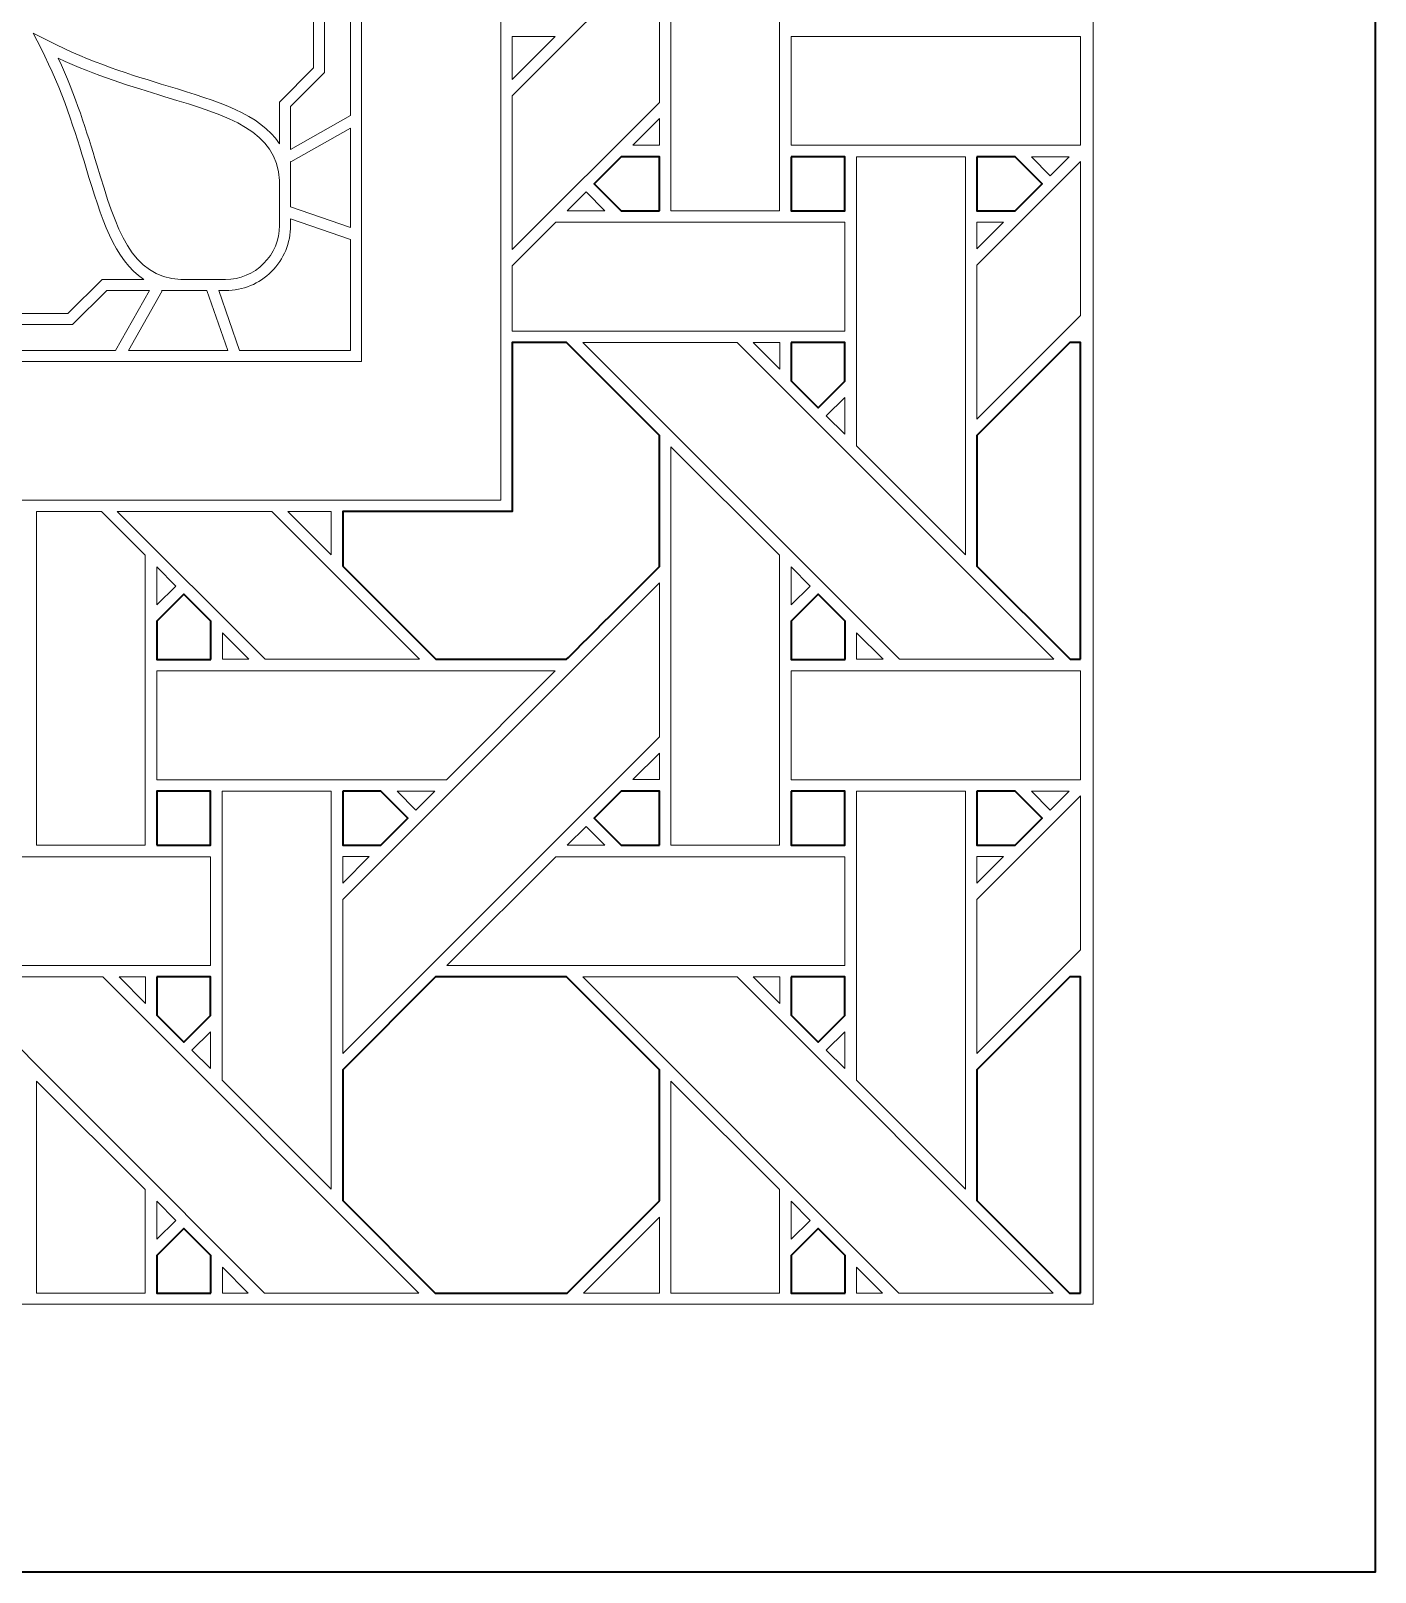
# Model space of a CAD drawing. Header units: inches. Extents: x 5.4 to 19.4, y 5.6 to 22.8.
# Drawn here: x 17.372 to 19.383, y 5.595 to 7.9 of the extents above; entities that cross this region are included whole.
import ezdxf

# ---------------------------------------------------------------- set-up
doc = ezdxf.new("R2010")
doc.units = ezdxf.units.IN
doc.header["$MEASUREMENT"] = 0
doc.layers.add('Design', color=7, linetype='Continuous', lineweight=0)

msp = doc.modelspace()

# ---------------------------------------------------------------- linework, layer by layer
at = {"layer": 'Design', "color": 1, "lineweight": 35, "true_color": 0xff0000}
for points, knots in [([(5.3829, 12.5948), (5.3829, 12.5948), (5.3829, 5.5948), (5.3829, 5.5948), (5.3829, 5.5948), (19.3829, 5.5948), (19.3829, 5.5948), (19.3829, 5.5948), (19.3829, 12.5948), (19.3829, 12.5948), (19.3829, 12.5948), (5.3829, 12.5948), (5.3829, 12.5948)], [0, 0, 0, 0, 1, 1, 1, 2, 2, 2, 3, 3, 3, 4, 4, 4, 4]), ([(18.3121, 7.6307), (18.3121, 7.6307), (18.255, 7.6307), (18.255, 7.6307), (18.255, 7.6307), (18.2146, 7.6711), (18.2146, 7.6711), (18.2146, 7.6711), (18.2551, 7.7115), (18.2551, 7.7115), (18.2551, 7.7115), (18.3121, 7.7115), (18.3121, 7.7115), (18.3121, 7.7115), (18.3121, 7.6307), (18.3121, 7.6307)], [0, 0, 0, 0, 1, 1, 1, 2, 2, 2, 3, 3, 3, 4, 4, 4, 5, 5, 5, 5]), ([(18.5093, 7.7115), (18.5093, 7.7115), (18.5896, 7.7115), (18.5896, 7.7115), (18.5896, 7.7115), (18.5896, 7.6307), (18.5896, 7.6307), (18.5896, 7.6307), (18.5093, 7.6307), (18.5093, 7.6307), (18.5093, 7.6307), (18.5093, 7.7115), (18.5093, 7.7115)], [0, 0, 0, 0, 1, 1, 1, 2, 2, 2, 3, 3, 3, 4, 4, 4, 4]), ([(18.7872, 7.7115), (18.7872, 7.7115), (18.8442, 7.7115), (18.8442, 7.7115), (18.8494, 7.7064), (18.8802, 7.6756), (18.8846, 7.6711), (18.8846, 7.6711), (18.8442, 7.6307), (18.8442, 7.6307), (18.8442, 7.6307), (18.7872, 7.6307), (18.7872, 7.6307), (18.7872, 7.6307), (18.7872, 7.7115), (18.7872, 7.7115)], [0, 0, 0, 0, 1, 1, 1, 2, 2, 2, 3, 3, 3, 4, 4, 4, 5, 5, 5, 5]), ([(17.8384, 7.0992), (17.8384, 7.0992), (17.8384, 7.1811), (17.8384, 7.1811), (17.8384, 7.1811), (18.0919, 7.1811), (18.0919, 7.1811), (18.0919, 7.1811), (18.0919, 7.4336), (18.0919, 7.4336), (18.0919, 7.4336), (18.1734, 7.4336), (18.1734, 7.4336), (18.1734, 7.4336), (18.3121, 7.2949), (18.3121, 7.2949), (18.3121, 7.2949), (18.3121, 7.0987), (18.3121, 7.0987), (18.2943, 7.0807), (18.1824, 6.969), (18.1734, 6.96), (18.1734, 6.96), (17.9777, 6.96), (17.9777, 6.96), (17.9777, 6.96), (17.8384, 7.0992), (17.8384, 7.0992)], [0, 0, 0, 0, 1, 1, 1, 2, 2, 2, 3, 3, 3, 4, 4, 4, 5, 5, 5, 6, 6, 6, 7, 7, 7, 8, 8, 8, 9, 9, 9, 9]), ([(18.5093, 7.4336), (18.5093, 7.4336), (18.5896, 7.4336), (18.5896, 7.4336), (18.5896, 7.4336), (18.5896, 7.376), (18.5896, 7.376), (18.5896, 7.376), (18.5496, 7.3361), (18.5496, 7.3361), (18.5496, 7.3361), (18.5093, 7.3764), (18.5093, 7.3764), (18.5093, 7.3764), (18.5093, 7.4336), (18.5093, 7.4336)], [0, 0, 0, 0, 1, 1, 1, 2, 2, 2, 3, 3, 3, 4, 4, 4, 5, 5, 5, 5]), ([(18.9421, 6.96), (18.9421, 6.96), (18.9264, 6.96), (18.9264, 6.96), (18.9264, 6.96), (18.7872, 7.0992), (18.7872, 7.0992), (18.7872, 7.0992), (18.7872, 7.2949), (18.7872, 7.2949), (18.7872, 7.2949), (18.9259, 7.4336), (18.9259, 7.4336), (18.9259, 7.4336), (18.9421, 7.4336), (18.9421, 7.4336), (18.9421, 7.4336), (18.9421, 6.96), (18.9421, 6.96)], [0, 0, 0, 0, 1, 1, 1, 2, 2, 2, 3, 3, 3, 4, 4, 4, 5, 5, 5, 6, 6, 6, 6]), ([(17.6412, 6.9597), (17.6412, 6.9597), (17.5606, 6.9597), (17.5606, 6.9597), (17.5606, 6.9597), (17.5606, 7.017), (17.5606, 7.017), (17.5606, 7.017), (17.6009, 7.0574), (17.6009, 7.0574), (17.6009, 7.0574), (17.6412, 7.017), (17.6412, 7.017), (17.6412, 7.017), (17.6412, 6.9597), (17.6412, 6.9597)], [0, 0, 0, 0, 1, 1, 1, 2, 2, 2, 3, 3, 3, 4, 4, 4, 5, 5, 5, 5]), ([(18.59, 6.9597), (18.59, 6.9597), (18.5093, 6.9597), (18.5093, 6.9597), (18.5093, 6.9597), (18.5093, 7.017), (18.5093, 7.017), (18.5093, 7.017), (18.5496, 7.0574), (18.5496, 7.0574), (18.5496, 7.0574), (18.59, 7.017), (18.59, 7.017), (18.59, 7.017), (18.59, 6.9597), (18.59, 6.9597)], [0, 0, 0, 0, 1, 1, 1, 2, 2, 2, 3, 3, 3, 4, 4, 4, 5, 5, 5, 5]), ([(17.5606, 6.682), (17.5606, 6.682), (17.5606, 6.7627), (17.5606, 6.7627), (17.5606, 6.7627), (17.6408, 6.7627), (17.6408, 6.7627), (17.6408, 6.7627), (17.6408, 6.682), (17.6408, 6.682), (17.6408, 6.682), (17.5606, 6.682), (17.5606, 6.682)], [0, 0, 0, 0, 1, 1, 1, 2, 2, 2, 3, 3, 3, 4, 4, 4, 4]), ([(17.8384, 6.7627), (17.8384, 6.7627), (17.8955, 6.7627), (17.8955, 6.7627), (17.9006, 6.7576), (17.9314, 6.7268), (17.9358, 6.7224), (17.9358, 6.7224), (17.8954, 6.682), (17.8954, 6.682), (17.8954, 6.682), (17.8384, 6.682), (17.8384, 6.682), (17.8384, 6.682), (17.8384, 6.7627), (17.8384, 6.7627)], [0, 0, 0, 0, 1, 1, 1, 2, 2, 2, 3, 3, 3, 4, 4, 4, 5, 5, 5, 5]), ([(18.3121, 6.682), (18.3121, 6.682), (18.255, 6.682), (18.255, 6.682), (18.255, 6.682), (18.2146, 6.7223), (18.2146, 6.7223), (18.2146, 6.7223), (18.2551, 6.7628), (18.2551, 6.7628), (18.2551, 6.7628), (18.3121, 6.7628), (18.3121, 6.7628), (18.3121, 6.7628), (18.3121, 6.682), (18.3121, 6.682)], [0, 0, 0, 0, 1, 1, 1, 2, 2, 2, 3, 3, 3, 4, 4, 4, 5, 5, 5, 5]), ([(18.5093, 6.7627), (18.5093, 6.7627), (18.5896, 6.7627), (18.5896, 6.7627), (18.5896, 6.7627), (18.5896, 6.682), (18.5896, 6.682), (18.5896, 6.682), (18.5093, 6.682), (18.5093, 6.682), (18.5093, 6.682), (18.5093, 6.7627), (18.5093, 6.7627)], [0, 0, 0, 0, 1, 1, 1, 2, 2, 2, 3, 3, 3, 4, 4, 4, 4]), ([(18.7872, 6.7627), (18.7872, 6.7627), (18.8442, 6.7627), (18.8442, 6.7627), (18.8494, 6.7576), (18.8802, 6.7268), (18.8846, 6.7224), (18.8846, 6.7224), (18.8442, 6.682), (18.8442, 6.682), (18.8442, 6.682), (18.7872, 6.682), (18.7872, 6.682), (18.7872, 6.682), (18.7872, 6.7627), (18.7872, 6.7627)], [0, 0, 0, 0, 1, 1, 1, 2, 2, 2, 3, 3, 3, 4, 4, 4, 5, 5, 5, 5]), ([(17.5606, 6.4849), (17.5606, 6.4849), (17.6408, 6.4849), (17.6408, 6.4849), (17.6408, 6.4849), (17.6408, 6.4273), (17.6408, 6.4273), (17.6408, 6.4273), (17.6009, 6.3873), (17.6009, 6.3873), (17.6009, 6.3873), (17.5606, 6.4277), (17.5606, 6.4277), (17.5606, 6.4277), (17.5606, 6.4849), (17.5606, 6.4849)], [0, 0, 0, 0, 1, 1, 1, 2, 2, 2, 3, 3, 3, 4, 4, 4, 5, 5, 5, 5]), ([(18.3121, 6.1499), (18.2947, 6.1324), (18.1874, 6.0253), (18.1744, 6.0122), (18.1744, 6.0122), (17.9767, 6.0122), (17.9767, 6.0122), (17.9767, 6.0122), (17.8384, 6.1505), (17.8384, 6.1505), (17.8384, 6.1505), (17.8384, 6.3462), (17.8384, 6.3462), (17.8384, 6.3462), (17.9771, 6.4849), (17.9771, 6.4849), (17.9771, 6.4849), (18.1734, 6.4849), (18.1734, 6.4849), (18.1734, 6.4849), (18.3121, 6.3462), (18.3121, 6.3462), (18.3121, 6.3462), (18.3121, 6.1499), (18.3121, 6.1499)], [0, 0, 0, 0, 1, 1, 1, 2, 2, 2, 3, 3, 3, 4, 4, 4, 5, 5, 5, 6, 6, 6, 7, 7, 7, 8, 8, 8, 8]), ([(18.5093, 6.4849), (18.5093, 6.4849), (18.5896, 6.4849), (18.5896, 6.4849), (18.5896, 6.4849), (18.5896, 6.4273), (18.5896, 6.4273), (18.5896, 6.4273), (18.5496, 6.3873), (18.5496, 6.3873), (18.5496, 6.3873), (18.5093, 6.4277), (18.5093, 6.4277), (18.5093, 6.4277), (18.5093, 6.4849), (18.5093, 6.4849)], [0, 0, 0, 0, 1, 1, 1, 2, 2, 2, 3, 3, 3, 4, 4, 4, 5, 5, 5, 5]), ([(18.9421, 6.0122), (18.9421, 6.0122), (18.9254, 6.0122), (18.9254, 6.0122), (18.9254, 6.0122), (18.7872, 6.1505), (18.7872, 6.1505), (18.7872, 6.1505), (18.7872, 6.3462), (18.7872, 6.3462), (18.7872, 6.3462), (18.9259, 6.4849), (18.9259, 6.4849), (18.9259, 6.4849), (18.9421, 6.4849), (18.9421, 6.4849), (18.9421, 6.4849), (18.9421, 6.0122), (18.9421, 6.0122)], [0, 0, 0, 0, 1, 1, 1, 2, 2, 2, 3, 3, 3, 4, 4, 4, 5, 5, 5, 6, 6, 6, 6]), ([(17.6412, 6.0122), (17.6412, 6.0122), (17.5606, 6.0122), (17.5606, 6.0122), (17.5606, 6.0122), (17.5606, 6.0683), (17.5606, 6.0683), (17.5606, 6.0683), (17.6009, 6.1086), (17.6009, 6.1086), (17.6009, 6.1086), (17.6412, 6.0683), (17.6412, 6.0683), (17.6412, 6.0683), (17.6412, 6.0122), (17.6412, 6.0122)], [0, 0, 0, 0, 1, 1, 1, 2, 2, 2, 3, 3, 3, 4, 4, 4, 5, 5, 5, 5]), ([(18.59, 6.0122), (18.59, 6.0122), (18.5093, 6.0122), (18.5093, 6.0122), (18.5093, 6.0122), (18.5093, 6.0683), (18.5093, 6.0683), (18.5093, 6.0683), (18.5496, 6.1086), (18.5496, 6.1086), (18.5496, 6.1086), (18.59, 6.0683), (18.59, 6.0683), (18.59, 6.0683), (18.59, 6.0122), (18.59, 6.0122)], [0, 0, 0, 0, 1, 1, 1, 2, 2, 2, 3, 3, 3, 4, 4, 4, 5, 5, 5, 5])]:
    msp.add_open_spline(points, degree=3, knots=knots, dxfattribs=at)
at = {"layer": 'Design'}
for points, knots in [([(5.8048, 12.1938), (5.8048, 12.1938), (5.8048, 5.9957), (5.8048, 5.9957), (5.8048, 5.9957), (18.9609, 5.9957), (18.9609, 5.9957), (18.9609, 5.9957), (18.9609, 12.1938), (18.9609, 12.1938), (18.9609, 12.1938), (5.8048, 12.1938), (5.8048, 12.1938)], [0, 0, 0, 0, 1, 1, 1, 2, 2, 2, 3, 3, 3, 4, 4, 4, 4]), ([(6.6905, 7.1978), (6.6905, 7.1978), (6.6905, 10.9917), (6.6905, 10.9917), (6.6905, 10.9917), (18.0752, 10.9917), (18.0752, 10.9917), (18.0752, 10.9917), (18.0752, 7.1978), (18.0752, 7.1978), (18.0752, 7.1978), (6.6905, 7.1978), (6.6905, 7.1978)], [0, 0, 0, 0, 1, 1, 1, 2, 2, 2, 3, 3, 3, 4, 4, 4, 4]), ([(17.8583, 8.9952), (17.8537, 8.9952), (17.8499, 8.9915), (17.8499, 8.9869), (17.8499, 8.9869), (17.8499, 7.7733), (17.8499, 7.7733), (17.8499, 7.7733), (17.7605, 7.7226), (17.7605, 7.7226), (17.7605, 7.7226), (17.7605, 7.7866), (17.7605, 7.7866), (17.7605, 7.7866), (17.8114, 7.8376), (17.8114, 7.8376), (17.8114, 7.8376), (17.8114, 8.8908), (17.8114, 8.8908), (17.8114, 8.8954), (17.8077, 8.8991), (17.8031, 8.8991), (17.7985, 8.8991), (17.7948, 8.8954), (17.7948, 8.8908), (17.7948, 8.8908), (17.7948, 8.5027), (17.7948, 8.5027), (17.7915, 8.3268), (17.7439, 8.238), (17.6284, 8.1897), (17.6224, 8.1879), (17.6166, 8.1855), (17.6108, 8.1827), (17.6106, 8.1826), (17.6104, 8.1825), (17.6101, 8.1824), (17.6092, 8.1821), (17.6085, 8.1816), (17.6078, 8.181), (17.5993, 8.1765), (17.591, 8.1712), (17.5832, 8.1645), (17.5477, 8.1342), (17.5355, 8.0952), (17.5496, 8.0576), (17.5622, 8.024), (17.5943, 7.999), (17.625, 7.9992), (17.6394, 7.9994), (17.6655, 8.0053), (17.6791, 8.0438), (17.6806, 8.0481), (17.6783, 8.0529), (17.674, 8.0544), (17.6697, 8.056), (17.6649, 8.0537), (17.6633, 8.0494), (17.6557, 8.0276), (17.6423, 8.0161), (17.6248, 8.0159), (17.6248, 8.0159), (17.6244, 8.0159), (17.6244, 8.0159), (17.6008, 8.0159), (17.5754, 8.0362), (17.5652, 8.0634), (17.5584, 8.0815), (17.5532, 8.1169), (17.5941, 8.1518), (17.6015, 8.1582), (17.6093, 8.1633), (17.6172, 8.1673), (17.6231, 8.1695), (17.6287, 8.1718), (17.6343, 8.1741), (17.6561, 8.1805), (17.6791, 8.1787), (17.7017, 8.1683), (17.7582, 8.1423), (17.7948, 8.0723), (17.7948, 7.9901), (17.7948, 7.9901), (17.7948, 7.8445), (17.7948, 7.8445), (17.7948, 7.8445), (17.7438, 7.7935), (17.7438, 7.7935), (17.7438, 7.7935), (17.7438, 7.7312), (17.7438, 7.7312), (17.715, 7.7754), (17.652, 7.7946), (17.5773, 7.8173), (17.5227, 7.8339), (17.4607, 7.8528), (17.3985, 7.8848), (17.3985, 7.8848), (17.3754, 7.8967), (17.3754, 7.8967), (17.3754, 7.8967), (17.3872, 7.8736), (17.3872, 7.8736), (17.4192, 7.8113), (17.4381, 7.7494), (17.4547, 7.6947), (17.4774, 7.62), (17.4966, 7.557), (17.5409, 7.5282), (17.5409, 7.5282), (17.4785, 7.5282), (17.4785, 7.5282), (17.4785, 7.5282), (17.4275, 7.4772), (17.4275, 7.4772), (17.4275, 7.4772), (17.2819, 7.4772), (17.2819, 7.4772), (17.1997, 7.4772), (17.1297, 7.5138), (17.1037, 7.5703), (17.0933, 7.5928), (17.0915, 7.6157), (17.0978, 7.6375), (17.1002, 7.6432), (17.1025, 7.6488), (17.1047, 7.6548), (17.1087, 7.6628), (17.1138, 7.6705), (17.1202, 7.678), (17.1551, 7.7188), (17.1906, 7.7136), (17.2086, 7.7068), (17.2359, 7.6966), (17.2563, 7.6709), (17.2561, 7.6472), (17.256, 7.6297), (17.2444, 7.6163), (17.2226, 7.6087), (17.2183, 7.6071), (17.216, 7.6024), (17.2176, 7.598), (17.2191, 7.5937), (17.2239, 7.5914), (17.2282, 7.593), (17.2667, 7.6065), (17.2726, 7.6327), (17.2728, 7.647), (17.2731, 7.6774), (17.248, 7.7099), (17.2144, 7.7224), (17.1768, 7.7365), (17.1379, 7.7243), (17.1075, 7.6888), (17.1008, 7.681), (17.0955, 7.6728), (17.0911, 7.6644), (17.0905, 7.6636), (17.0899, 7.6628), (17.0896, 7.6619), (17.0895, 7.6616), (17.0894, 7.6614), (17.0893, 7.6611), (17.0865, 7.6554), (17.0841, 7.6495), (17.0823, 7.6436), (17.034, 7.5281), (16.9453, 7.4804), (16.7692, 7.4772), (16.7692, 7.4772), (16.3812, 7.4772), (16.3812, 7.4772), (16.3766, 7.4772), (16.3729, 7.4735), (16.3729, 7.4689), (16.3729, 7.4643), (16.3766, 7.4606), (16.3812, 7.4606), (16.3812, 7.4606), (17.4344, 7.4606), (17.4344, 7.4606), (17.4344, 7.4606), (17.4854, 7.5115), (17.4854, 7.5115), (17.4854, 7.5115), (17.5494, 7.5115), (17.5494, 7.5115), (17.5494, 7.5115), (17.4987, 7.4221), (17.4987, 7.4221), (17.4987, 7.4221), (16.2851, 7.4221), (16.2851, 7.4221), (16.2805, 7.4221), (16.2768, 7.4183), (16.2768, 7.4137), (16.2768, 7.4091), (16.2805, 7.4054), (16.2851, 7.4054), (16.2851, 7.4054), (17.8666, 7.4054), (17.8666, 7.4054), (17.8666, 7.4054), (17.8666, 8.9869), (17.8666, 8.9869), (17.8666, 8.9915), (17.8629, 8.9952), (17.8583, 8.9952)], [0, 0, 0, 0, 1, 1, 1, 2, 2, 2, 3, 3, 3, 4, 4, 4, 5, 5, 5, 6, 6, 6, 7, 7, 7, 8, 8, 8, 9, 9, 9, 10, 10, 10, 11, 11, 11, 12, 12, 12, 13, 13, 13, 14, 14, 14, 15, 15, 15, 16, 16, 16, 17, 17, 17, 18, 18, 18, 19, 19, 19, 20, 20, 20, 21, 21, 21, 22, 22, 22, 23, 23, 23, 24, 24, 24, 25, 25, 25, 26, 26, 26, 27, 27, 27, 28, 28, 28, 29, 29, 29, 30, 30, 30, 31, 31, 31, 32, 32, 32, 33, 33, 33, 34, 34, 34, 35, 35, 35, 36, 36, 36, 37, 37, 37, 38, 38, 38, 39, 39, 39, 40, 40, 40, 41, 41, 41, 42, 42, 42, 43, 43, 43, 44, 44, 44, 45, 45, 45, 46, 46, 46, 47, 47, 47, 48, 48, 48, 49, 49, 49, 50, 50, 50, 51, 51, 51, 52, 52, 52, 53, 53, 53, 54, 54, 54, 55, 55, 55, 56, 56, 56, 57, 57, 57, 58, 58, 58, 59, 59, 59, 60, 60, 60, 61, 61, 61, 62, 62, 62, 63, 63, 63, 64, 64, 64, 65, 65, 65, 66, 66, 66, 67, 67, 67, 68, 68, 68, 69, 69, 69, 69]), ([(18.492, 7.6307), (18.492, 7.6307), (18.3292, 7.6307), (18.3292, 7.6307), (18.3292, 7.6307), (18.3292, 8.2266), (18.3292, 8.2266), (18.3292, 8.2266), (18.492, 8.0644), (18.492, 8.0644), (18.492, 8.0644), (18.492, 7.6307), (18.492, 7.6307)], [0, 0, 0, 0, 1, 1, 1, 2, 2, 2, 3, 3, 3, 4, 4, 4, 4]), ([(18.3121, 8.023), (18.3121, 8.023), (18.3121, 7.7929), (18.3121, 7.7929), (18.3121, 7.7929), (18.0919, 7.5728), (18.0919, 7.5728), (18.0919, 7.5728), (18.0919, 7.8028), (18.0919, 7.8028), (18.0919, 7.8028), (18.3121, 8.023), (18.3121, 8.023)], [0, 0, 0, 0, 1, 1, 1, 2, 2, 2, 3, 3, 3, 4, 4, 4, 4]), ([(18.0919, 7.8271), (18.0919, 7.8271), (18.0919, 7.8915), (18.0919, 7.8915), (18.0919, 7.8915), (18.1563, 7.8915), (18.1563, 7.8915), (18.1563, 7.8915), (18.0919, 7.8271), (18.0919, 7.8271)], [0, 0, 0, 0, 1, 1, 1, 2, 2, 2, 3, 3, 3, 3]), ([(18.9421, 7.7288), (18.9421, 7.7288), (18.5093, 7.7288), (18.5093, 7.7288), (18.5093, 7.7288), (18.5093, 7.8915), (18.5093, 7.8915), (18.5093, 7.8915), (18.9421, 7.8915), (18.9421, 7.8915), (18.9421, 7.8915), (18.9421, 7.7288), (18.9421, 7.7288)], [0, 0, 0, 0, 1, 1, 1, 2, 2, 2, 3, 3, 3, 4, 4, 4, 4]), ([(17.4706, 7.6996), (17.4558, 7.7485), (17.4391, 7.8032), (17.4129, 7.8591), (17.4688, 7.8329), (17.5235, 7.8163), (17.5725, 7.8014), (17.6698, 7.7718), (17.7401, 7.7504), (17.7438, 7.6759), (17.7438, 7.6759), (17.7438, 7.6088), (17.7438, 7.6088), (17.7438, 7.5872), (17.7354, 7.567), (17.7202, 7.5518), (17.705, 7.5366), (17.6847, 7.5282), (17.6632, 7.5282), (17.6632, 7.5282), (17.5962, 7.5282), (17.5962, 7.5282), (17.5217, 7.5318), (17.5003, 7.6022), (17.4706, 7.6996)], [0, 0, 0, 0, 1, 1, 1, 2, 2, 2, 3, 3, 3, 4, 4, 4, 5, 5, 5, 6, 6, 6, 7, 7, 7, 8, 8, 8, 8]), ([(18.3121, 7.7686), (18.3121, 7.7686), (18.3121, 7.7288), (18.3121, 7.7288), (18.3121, 7.7288), (18.2723, 7.7288), (18.2723, 7.7288), (18.2723, 7.7288), (18.3121, 7.7686), (18.3121, 7.7686)], [0, 0, 0, 0, 1, 1, 1, 2, 2, 2, 3, 3, 3, 3]), ([(17.8499, 7.6056), (17.8499, 7.6056), (17.7605, 7.6367), (17.7605, 7.6367), (17.7605, 7.6367), (17.7605, 7.7047), (17.7605, 7.7047), (17.7605, 7.7047), (17.761, 7.7038), (17.761, 7.7038), (17.761, 7.7038), (17.8499, 7.7542), (17.8499, 7.7542), (17.8499, 7.7542), (17.8499, 7.6056), (17.8499, 7.6056)], [0, 0, 0, 0, 1, 1, 1, 2, 2, 2, 3, 3, 3, 4, 4, 4, 5, 5, 5, 5]), ([(18.2146, 7.6711), (18.2146, 7.6711), (18.2551, 7.7115), (18.2551, 7.7115), (18.2551, 7.7115), (18.3121, 7.7115), (18.3121, 7.7115), (18.3121, 7.7115), (18.3121, 7.6307), (18.3121, 7.6307), (18.3121, 7.6307), (18.255, 7.6307), (18.255, 7.6307), (18.255, 7.6307), (18.2146, 7.6711), (18.2146, 7.6711)], [0, 0, 0, 0, 1, 1, 1, 2, 2, 2, 3, 3, 3, 4, 4, 4, 5, 5, 5, 5]), ([(18.5896, 7.6307), (18.5896, 7.6307), (18.5093, 7.6307), (18.5093, 7.6307), (18.5093, 7.6307), (18.5093, 7.7115), (18.5093, 7.7115), (18.5093, 7.7115), (18.5896, 7.7115), (18.5896, 7.7115), (18.5896, 7.7115), (18.5896, 7.6307), (18.5896, 7.6307)], [0, 0, 0, 0, 1, 1, 1, 2, 2, 2, 3, 3, 3, 4, 4, 4, 4]), ([(18.6071, 7.2793), (18.6071, 7.2793), (18.6071, 7.7115), (18.6071, 7.7115), (18.6071, 7.7115), (18.77, 7.7115), (18.77, 7.7115), (18.77, 7.7115), (18.77, 7.1164), (18.77, 7.1164), (18.77, 7.1164), (18.6071, 7.2793), (18.6071, 7.2793)], [0, 0, 0, 0, 1, 1, 1, 2, 2, 2, 3, 3, 3, 4, 4, 4, 4]), ([(18.9421, 7.4742), (18.9421, 7.4742), (18.7871, 7.3193), (18.7871, 7.3193), (18.7871, 7.3193), (18.7871, 7.5494), (18.7871, 7.5494), (18.7871, 7.5494), (18.9421, 7.7043), (18.9421, 7.7043), (18.9421, 7.7043), (18.9421, 7.4742), (18.9421, 7.4742)], [0, 0, 0, 0, 1, 1, 1, 2, 2, 2, 3, 3, 3, 4, 4, 4, 4]), ([(18.8846, 7.6711), (18.8846, 7.6711), (18.8442, 7.6307), (18.8442, 7.6307), (18.8442, 7.6307), (18.7872, 7.6307), (18.7872, 7.6307), (18.7872, 7.6307), (18.7872, 7.7115), (18.7872, 7.7115), (18.7872, 7.7115), (18.8442, 7.7115), (18.8442, 7.7115), (18.8498, 7.7059), (18.8846, 7.6711), (18.8846, 7.6711)], [0, 0, 0, 0, 1, 1, 1, 2, 2, 2, 3, 3, 3, 4, 4, 4, 5, 5, 5, 5]), ([(18.8686, 7.7115), (18.8686, 7.7115), (18.925, 7.7115), (18.925, 7.7115), (18.925, 7.7115), (18.8967, 7.6833), (18.8967, 7.6833), (18.8967, 7.6833), (18.8686, 7.7115), (18.8686, 7.7115)], [0, 0, 0, 0, 1, 1, 1, 2, 2, 2, 3, 3, 3, 3]), ([(18.2025, 7.659), (18.2025, 7.659), (18.2307, 7.6307), (18.2307, 7.6307), (18.2307, 7.6307), (18.1742, 7.6307), (18.1742, 7.6307), (18.1742, 7.6307), (18.2025, 7.659), (18.2025, 7.659)], [0, 0, 0, 0, 1, 1, 1, 2, 2, 2, 3, 3, 3, 3]), ([(17.8499, 7.4221), (17.8499, 7.4221), (17.684, 7.4221), (17.684, 7.4221), (17.684, 7.4221), (17.653, 7.5115), (17.653, 7.5115), (17.653, 7.5115), (17.6632, 7.5115), (17.6632, 7.5115), (17.6892, 7.5115), (17.7136, 7.5216), (17.732, 7.54), (17.7504, 7.5584), (17.7605, 7.5828), (17.7605, 7.6088), (17.7605, 7.6088), (17.7605, 7.619), (17.7605, 7.619), (17.7605, 7.619), (17.8499, 7.588), (17.8499, 7.588), (17.8499, 7.588), (17.8499, 7.4221), (17.8499, 7.4221)], [0, 0, 0, 0, 1, 1, 1, 2, 2, 2, 3, 3, 3, 4, 4, 4, 5, 5, 5, 6, 6, 6, 7, 7, 7, 8, 8, 8, 8]), ([(18.5895, 7.6136), (18.5895, 7.6136), (18.5895, 7.4508), (18.5895, 7.4508), (18.5895, 7.4508), (18.0919, 7.4508), (18.0919, 7.4508), (18.0919, 7.4508), (18.0919, 7.5484), (18.0919, 7.5484), (18.0919, 7.5484), (18.1571, 7.6136), (18.1571, 7.6136), (18.1571, 7.6136), (18.5895, 7.6136), (18.5895, 7.6136)], [0, 0, 0, 0, 1, 1, 1, 2, 2, 2, 3, 3, 3, 4, 4, 4, 5, 5, 5, 5]), ([(18.827, 7.6136), (18.827, 7.6136), (18.7871, 7.5738), (18.7871, 7.5738), (18.7871, 7.5738), (18.7871, 7.6136), (18.7871, 7.6136), (18.7871, 7.6136), (18.827, 7.6136), (18.827, 7.6136)], [0, 0, 0, 0, 1, 1, 1, 2, 2, 2, 3, 3, 3, 3]), ([(17.5178, 7.4221), (17.5178, 7.4221), (17.5682, 7.511), (17.5682, 7.511), (17.5682, 7.511), (17.5673, 7.5115), (17.5673, 7.5115), (17.5673, 7.5115), (17.6353, 7.5115), (17.6353, 7.5115), (17.6353, 7.5115), (17.6664, 7.4221), (17.6664, 7.4221), (17.6664, 7.4221), (17.5178, 7.4221), (17.5178, 7.4221)], [0, 0, 0, 0, 1, 1, 1, 2, 2, 2, 3, 3, 3, 4, 4, 4, 5, 5, 5, 5]), ([(18.3121, 7.0987), (18.2942, 7.0806), (18.1823, 6.9689), (18.1734, 6.96), (18.1734, 6.96), (17.9777, 6.96), (17.9777, 6.96), (17.9777, 6.96), (17.8384, 7.0992), (17.8384, 7.0992), (17.8384, 7.0992), (17.8384, 7.1811), (17.8384, 7.1811), (17.8384, 7.1811), (18.0919, 7.1811), (18.0919, 7.1811), (18.0919, 7.1811), (18.0919, 7.4336), (18.0919, 7.4336), (18.0919, 7.4336), (18.1734, 7.4336), (18.1734, 7.4336), (18.1734, 7.4336), (18.3121, 7.2949), (18.3121, 7.2949), (18.3121, 7.2949), (18.3121, 7.0987), (18.3121, 7.0987)], [0, 0, 0, 0, 1, 1, 1, 2, 2, 2, 3, 3, 3, 4, 4, 4, 5, 5, 5, 6, 6, 6, 7, 7, 7, 8, 8, 8, 9, 9, 9, 9]), ([(18.9021, 6.96), (18.9021, 6.96), (18.6711, 6.96), (18.6711, 6.96), (18.6711, 6.96), (18.1975, 7.4336), (18.1975, 7.4336), (18.1975, 7.4336), (18.4285, 7.4336), (18.4285, 7.4336), (18.4285, 7.4336), (18.9021, 6.96), (18.9021, 6.96)], [0, 0, 0, 0, 1, 1, 1, 2, 2, 2, 3, 3, 3, 4, 4, 4, 4]), ([(18.4526, 7.4336), (18.4526, 7.4336), (18.4921, 7.4336), (18.4921, 7.4336), (18.4921, 7.4336), (18.4921, 7.3938), (18.4921, 7.3938), (18.4921, 7.3938), (18.4526, 7.4336), (18.4526, 7.4336)], [0, 0, 0, 0, 1, 1, 1, 2, 2, 2, 3, 3, 3, 3]), ([(18.5496, 7.3361), (18.5496, 7.3361), (18.5093, 7.3764), (18.5093, 7.3764), (18.5093, 7.3764), (18.5093, 7.4336), (18.5093, 7.4336), (18.5093, 7.4336), (18.5896, 7.4336), (18.5896, 7.4336), (18.5896, 7.4336), (18.5896, 7.376), (18.5896, 7.376), (18.5896, 7.376), (18.5496, 7.3361), (18.5496, 7.3361)], [0, 0, 0, 0, 1, 1, 1, 2, 2, 2, 3, 3, 3, 4, 4, 4, 5, 5, 5, 5]), ([(18.9421, 6.96), (18.9421, 6.96), (18.9264, 6.96), (18.9264, 6.96), (18.9264, 6.96), (18.7872, 7.0992), (18.7872, 7.0992), (18.7872, 7.0992), (18.7872, 7.2949), (18.7872, 7.2949), (18.7872, 7.2949), (18.9259, 7.4336), (18.9259, 7.4336), (18.9259, 7.4336), (18.9421, 7.4336), (18.9421, 7.4336), (18.9421, 7.4336), (18.9421, 6.96), (18.9421, 6.96)], [0, 0, 0, 0, 1, 1, 1, 2, 2, 2, 3, 3, 3, 4, 4, 4, 5, 5, 5, 6, 6, 6, 6]), ([(18.5895, 7.3518), (18.5895, 7.3518), (18.5895, 7.2966), (18.5895, 7.2966), (18.5895, 7.2966), (18.5618, 7.324), (18.5618, 7.324), (18.5618, 7.324), (18.5895, 7.3518), (18.5895, 7.3518)], [0, 0, 0, 0, 1, 1, 1, 2, 2, 2, 3, 3, 3, 3]), ([(18.492, 6.682), (18.492, 6.682), (18.3292, 6.682), (18.3292, 6.682), (18.3292, 6.682), (18.3292, 7.2778), (18.3292, 7.2778), (18.3292, 7.2778), (18.492, 7.1157), (18.492, 7.1157), (18.492, 7.1157), (18.492, 6.682), (18.492, 6.682)], [0, 0, 0, 0, 1, 1, 1, 2, 2, 2, 3, 3, 3, 4, 4, 4, 4]), ([(17.3805, 7.1811), (17.3805, 7.1811), (17.4775, 7.1811), (17.4775, 7.1811), (17.4775, 7.1811), (17.5432, 7.1157), (17.5432, 7.1157), (17.5432, 7.1157), (17.5432, 6.682), (17.5432, 6.682), (17.5432, 6.682), (17.3805, 6.682), (17.3805, 6.682), (17.3805, 6.682), (17.3805, 7.1811), (17.3805, 7.1811)], [0, 0, 0, 0, 1, 1, 1, 2, 2, 2, 3, 3, 3, 4, 4, 4, 5, 5, 5, 5]), ([(17.5013, 7.1811), (17.5013, 7.1811), (17.7323, 7.1811), (17.7323, 7.1811), (17.7323, 7.1811), (17.9534, 6.96), (17.9534, 6.96), (17.9534, 6.96), (17.7224, 6.96), (17.7224, 6.96), (17.7224, 6.96), (17.5013, 7.1811), (17.5013, 7.1811)], [0, 0, 0, 0, 1, 1, 1, 2, 2, 2, 3, 3, 3, 4, 4, 4, 4]), ([(17.8213, 7.1811), (17.8213, 7.1811), (17.8213, 7.1164), (17.8213, 7.1164), (17.8213, 7.1164), (17.7565, 7.1811), (17.7565, 7.1811), (17.7565, 7.1811), (17.8213, 7.1811), (17.8213, 7.1811)], [0, 0, 0, 0, 1, 1, 1, 2, 2, 2, 3, 3, 3, 3]), ([(17.5605, 7.0414), (17.5605, 7.0414), (17.5605, 7.0982), (17.5605, 7.0982), (17.5605, 7.0982), (17.5887, 7.0696), (17.5887, 7.0696), (17.5887, 7.0696), (17.5605, 7.0414), (17.5605, 7.0414)], [0, 0, 0, 0, 1, 1, 1, 2, 2, 2, 3, 3, 3, 3]), ([(18.5093, 7.0414), (18.5093, 7.0414), (18.5093, 7.0982), (18.5093, 7.0982), (18.5093, 7.0982), (18.5375, 7.0696), (18.5375, 7.0696), (18.5375, 7.0696), (18.5093, 7.0414), (18.5093, 7.0414)], [0, 0, 0, 0, 1, 1, 1, 2, 2, 2, 3, 3, 3, 3]), ([(17.5606, 7.017), (17.5606, 7.017), (17.6009, 7.0574), (17.6009, 7.0574), (17.6009, 7.0574), (17.6412, 7.017), (17.6412, 7.017), (17.6412, 7.017), (17.6412, 6.9597), (17.6412, 6.9597), (17.6412, 6.9597), (17.5606, 6.9597), (17.5606, 6.9597), (17.5606, 6.9597), (17.5606, 7.017), (17.5606, 7.017)], [0, 0, 0, 0, 1, 1, 1, 2, 2, 2, 3, 3, 3, 4, 4, 4, 5, 5, 5, 5]), ([(17.8384, 6.6007), (17.8384, 6.6007), (18.3121, 7.0743), (18.3121, 7.0743), (18.3121, 7.0743), (18.3121, 6.8442), (18.3121, 6.8442), (18.3121, 6.8442), (17.8384, 6.3706), (17.8384, 6.3706), (17.8384, 6.3706), (17.8384, 6.6007), (17.8384, 6.6007)], [0, 0, 0, 0, 1, 1, 1, 2, 2, 2, 3, 3, 3, 4, 4, 4, 4]), ([(18.5093, 7.017), (18.5093, 7.017), (18.5496, 7.0574), (18.5496, 7.0574), (18.5496, 7.0574), (18.59, 7.017), (18.59, 7.017), (18.59, 7.017), (18.59, 6.9597), (18.59, 6.9597), (18.59, 6.9597), (18.5093, 6.9597), (18.5093, 6.9597), (18.5093, 6.9597), (18.5093, 7.017), (18.5093, 7.017)], [0, 0, 0, 0, 1, 1, 1, 2, 2, 2, 3, 3, 3, 4, 4, 4, 5, 5, 5, 5]), ([(17.6982, 6.96), (17.6982, 6.96), (17.6585, 6.96), (17.6585, 6.96), (17.6585, 6.96), (17.6585, 6.9998), (17.6585, 6.9998), (17.6585, 6.9998), (17.6982, 6.96), (17.6982, 6.96)], [0, 0, 0, 0, 1, 1, 1, 2, 2, 2, 3, 3, 3, 3]), ([(18.6469, 6.96), (18.6469, 6.96), (18.6072, 6.96), (18.6072, 6.96), (18.6072, 6.96), (18.6072, 6.9998), (18.6072, 6.9998), (18.6072, 6.9998), (18.6469, 6.96), (18.6469, 6.96)], [0, 0, 0, 0, 1, 1, 1, 2, 2, 2, 3, 3, 3, 3]), ([(17.5605, 6.78), (17.5605, 6.78), (17.5605, 6.9427), (17.5605, 6.9427), (17.5605, 6.9427), (18.1563, 6.9427), (18.1563, 6.9427), (18.1563, 6.9427), (17.9935, 6.78), (17.9935, 6.78), (17.9935, 6.78), (17.5605, 6.78), (17.5605, 6.78)], [0, 0, 0, 0, 1, 1, 1, 2, 2, 2, 3, 3, 3, 4, 4, 4, 4]), ([(18.9421, 6.78), (18.9421, 6.78), (18.5093, 6.78), (18.5093, 6.78), (18.5093, 6.78), (18.5093, 6.9427), (18.5093, 6.9427), (18.5093, 6.9427), (18.9421, 6.9427), (18.9421, 6.9427), (18.9421, 6.9427), (18.9421, 6.78), (18.9421, 6.78)], [0, 0, 0, 0, 1, 1, 1, 2, 2, 2, 3, 3, 3, 4, 4, 4, 4]), ([(18.2723, 6.7801), (18.2723, 6.7801), (18.3121, 6.8198), (18.3121, 6.8198), (18.3121, 6.8198), (18.3121, 6.7801), (18.3121, 6.7801), (18.3121, 6.7801), (18.2723, 6.7801), (18.2723, 6.7801)], [0, 0, 0, 0, 1, 1, 1, 2, 2, 2, 3, 3, 3, 3]), ([(17.5606, 6.682), (17.5606, 6.682), (17.5606, 6.7627), (17.5606, 6.7627), (17.5606, 6.7627), (17.6408, 6.7627), (17.6408, 6.7627), (17.6408, 6.7627), (17.6408, 6.682), (17.6408, 6.682), (17.6408, 6.682), (17.5606, 6.682), (17.5606, 6.682)], [0, 0, 0, 0, 1, 1, 1, 2, 2, 2, 3, 3, 3, 4, 4, 4, 4]), ([(17.8213, 6.7628), (17.8213, 6.7628), (17.8213, 6.1677), (17.8213, 6.1677), (17.8213, 6.1677), (17.6583, 6.3306), (17.6583, 6.3306), (17.6583, 6.3306), (17.6583, 6.7628), (17.6583, 6.7628), (17.6583, 6.7628), (17.8213, 6.7628), (17.8213, 6.7628)], [0, 0, 0, 0, 1, 1, 1, 2, 2, 2, 3, 3, 3, 4, 4, 4, 4]), ([(17.8384, 6.682), (17.8384, 6.682), (17.8384, 6.7627), (17.8384, 6.7627), (17.8384, 6.7627), (17.8955, 6.7627), (17.8955, 6.7627), (17.9011, 6.7572), (17.9358, 6.7224), (17.9358, 6.7224), (17.9358, 6.7224), (17.8954, 6.682), (17.8954, 6.682), (17.8954, 6.682), (17.8384, 6.682), (17.8384, 6.682)], [0, 0, 0, 0, 1, 1, 1, 2, 2, 2, 3, 3, 3, 4, 4, 4, 5, 5, 5, 5]), ([(17.9198, 6.7628), (17.9198, 6.7628), (17.9763, 6.7628), (17.9763, 6.7628), (17.9763, 6.7628), (17.948, 6.7346), (17.948, 6.7346), (17.948, 6.7346), (17.9198, 6.7628), (17.9198, 6.7628)], [0, 0, 0, 0, 1, 1, 1, 2, 2, 2, 3, 3, 3, 3]), ([(18.2146, 6.7223), (18.2146, 6.7223), (18.2551, 6.7628), (18.2551, 6.7628), (18.2551, 6.7628), (18.3121, 6.7628), (18.3121, 6.7628), (18.3121, 6.7628), (18.3121, 6.682), (18.3121, 6.682), (18.3121, 6.682), (18.255, 6.682), (18.255, 6.682), (18.255, 6.682), (18.2146, 6.7223), (18.2146, 6.7223)], [0, 0, 0, 0, 1, 1, 1, 2, 2, 2, 3, 3, 3, 4, 4, 4, 5, 5, 5, 5]), ([(18.5093, 6.682), (18.5093, 6.682), (18.5093, 6.7627), (18.5093, 6.7627), (18.5093, 6.7627), (18.5896, 6.7627), (18.5896, 6.7627), (18.5896, 6.7627), (18.5896, 6.682), (18.5896, 6.682), (18.5896, 6.682), (18.5093, 6.682), (18.5093, 6.682)], [0, 0, 0, 0, 1, 1, 1, 2, 2, 2, 3, 3, 3, 4, 4, 4, 4]), ([(18.6071, 6.3306), (18.6071, 6.3306), (18.6071, 6.7628), (18.6071, 6.7628), (18.6071, 6.7628), (18.77, 6.7628), (18.77, 6.7628), (18.77, 6.7628), (18.77, 6.1677), (18.77, 6.1677), (18.77, 6.1677), (18.6071, 6.3306), (18.6071, 6.3306)], [0, 0, 0, 0, 1, 1, 1, 2, 2, 2, 3, 3, 3, 4, 4, 4, 4]), ([(18.9421, 6.5255), (18.9421, 6.5255), (18.7871, 6.3706), (18.7871, 6.3706), (18.7871, 6.3706), (18.7871, 6.6007), (18.7871, 6.6007), (18.7871, 6.6007), (18.9421, 6.7556), (18.9421, 6.7556), (18.9421, 6.7556), (18.9421, 6.5255), (18.9421, 6.5255)], [0, 0, 0, 0, 1, 1, 1, 2, 2, 2, 3, 3, 3, 4, 4, 4, 4]), ([(18.8846, 6.7224), (18.8846, 6.7224), (18.8442, 6.682), (18.8442, 6.682), (18.8442, 6.682), (18.7872, 6.682), (18.7872, 6.682), (18.7872, 6.682), (18.7872, 6.7627), (18.7872, 6.7627), (18.7872, 6.7627), (18.8442, 6.7627), (18.8442, 6.7627), (18.8498, 6.7572), (18.8846, 6.7224), (18.8846, 6.7224)], [0, 0, 0, 0, 1, 1, 1, 2, 2, 2, 3, 3, 3, 4, 4, 4, 5, 5, 5, 5]), ([(18.8686, 6.7628), (18.8686, 6.7628), (18.925, 6.7628), (18.925, 6.7628), (18.925, 6.7628), (18.8967, 6.7346), (18.8967, 6.7346), (18.8967, 6.7346), (18.8686, 6.7628), (18.8686, 6.7628)], [0, 0, 0, 0, 1, 1, 1, 2, 2, 2, 3, 3, 3, 3]), ([(18.2307, 6.682), (18.2307, 6.682), (18.1742, 6.682), (18.1742, 6.682), (18.1742, 6.682), (18.2025, 6.7102), (18.2025, 6.7102), (18.2025, 6.7102), (18.2307, 6.682), (18.2307, 6.682)], [0, 0, 0, 0, 1, 1, 1, 2, 2, 2, 3, 3, 3, 3]), ([(17.0455, 6.502), (17.0455, 6.502), (17.2084, 6.6648), (17.2084, 6.6648), (17.2084, 6.6648), (17.6408, 6.6648), (17.6408, 6.6648), (17.6408, 6.6648), (17.6408, 6.502), (17.6408, 6.502), (17.6408, 6.502), (17.0455, 6.502), (17.0455, 6.502)], [0, 0, 0, 0, 1, 1, 1, 2, 2, 2, 3, 3, 3, 4, 4, 4, 4]), ([(17.8782, 6.6649), (17.8782, 6.6649), (17.8384, 6.625), (17.8384, 6.625), (17.8384, 6.625), (17.8384, 6.6649), (17.8384, 6.6649), (17.8384, 6.6649), (17.8782, 6.6649), (17.8782, 6.6649)], [0, 0, 0, 0, 1, 1, 1, 2, 2, 2, 3, 3, 3, 3]), ([(18.5895, 6.6648), (18.5895, 6.6648), (18.5895, 6.502), (18.5895, 6.502), (18.5895, 6.502), (17.9942, 6.502), (17.9942, 6.502), (17.9942, 6.502), (18.1571, 6.6648), (18.1571, 6.6648), (18.1571, 6.6648), (18.5895, 6.6648), (18.5895, 6.6648)], [0, 0, 0, 0, 1, 1, 1, 2, 2, 2, 3, 3, 3, 4, 4, 4, 4]), ([(18.827, 6.6649), (18.827, 6.6649), (18.7871, 6.625), (18.7871, 6.625), (18.7871, 6.625), (18.7871, 6.6649), (18.7871, 6.6649), (18.7871, 6.6649), (18.827, 6.6649), (18.827, 6.6649)], [0, 0, 0, 0, 1, 1, 1, 2, 2, 2, 3, 3, 3, 3]), ([(17.7214, 6.0122), (17.7214, 6.0122), (17.2488, 6.4849), (17.2488, 6.4849), (17.2488, 6.4849), (17.4798, 6.4849), (17.4798, 6.4849), (17.4798, 6.4849), (17.9524, 6.0122), (17.9524, 6.0122), (17.9524, 6.0122), (17.7214, 6.0122), (17.7214, 6.0122)], [0, 0, 0, 0, 1, 1, 1, 2, 2, 2, 3, 3, 3, 4, 4, 4, 4]), ([(17.5433, 6.4849), (17.5433, 6.4849), (17.5433, 6.4451), (17.5433, 6.4451), (17.5433, 6.4451), (17.5039, 6.4849), (17.5039, 6.4849), (17.5039, 6.4849), (17.5433, 6.4849), (17.5433, 6.4849)], [0, 0, 0, 0, 1, 1, 1, 2, 2, 2, 3, 3, 3, 3]), ([(17.6009, 6.3873), (17.6009, 6.3873), (17.5606, 6.4277), (17.5606, 6.4277), (17.5606, 6.4277), (17.5606, 6.4849), (17.5606, 6.4849), (17.5606, 6.4849), (17.6408, 6.4849), (17.6408, 6.4849), (17.6408, 6.4849), (17.6408, 6.4273), (17.6408, 6.4273), (17.6408, 6.4273), (17.6009, 6.3873), (17.6009, 6.3873)], [0, 0, 0, 0, 1, 1, 1, 2, 2, 2, 3, 3, 3, 4, 4, 4, 5, 5, 5, 5]), ([(18.3121, 6.1499), (18.2947, 6.1325), (18.1874, 6.0253), (18.1744, 6.0122), (18.1744, 6.0122), (17.9767, 6.0122), (17.9767, 6.0122), (17.9767, 6.0122), (17.8384, 6.1505), (17.8384, 6.1505), (17.8384, 6.1505), (17.8384, 6.3462), (17.8384, 6.3462), (17.8384, 6.3462), (17.9771, 6.4849), (17.9771, 6.4849), (17.9771, 6.4849), (18.1734, 6.4849), (18.1734, 6.4849), (18.1734, 6.4849), (18.3121, 6.3462), (18.3121, 6.3462), (18.3121, 6.3462), (18.3121, 6.1499), (18.3121, 6.1499)], [0, 0, 0, 0, 1, 1, 1, 2, 2, 2, 3, 3, 3, 4, 4, 4, 5, 5, 5, 6, 6, 6, 7, 7, 7, 8, 8, 8, 8]), ([(18.6701, 6.0122), (18.6701, 6.0122), (18.1975, 6.4849), (18.1975, 6.4849), (18.1975, 6.4849), (18.4285, 6.4849), (18.4285, 6.4849), (18.4285, 6.4849), (18.9012, 6.0122), (18.9012, 6.0122), (18.9012, 6.0122), (18.6701, 6.0122), (18.6701, 6.0122)], [0, 0, 0, 0, 1, 1, 1, 2, 2, 2, 3, 3, 3, 4, 4, 4, 4]), ([(18.4921, 6.4849), (18.4921, 6.4849), (18.4921, 6.4451), (18.4921, 6.4451), (18.4921, 6.4451), (18.4526, 6.4849), (18.4526, 6.4849), (18.4526, 6.4849), (18.4921, 6.4849), (18.4921, 6.4849)], [0, 0, 0, 0, 1, 1, 1, 2, 2, 2, 3, 3, 3, 3]), ([(18.5496, 6.3873), (18.5496, 6.3873), (18.5093, 6.4277), (18.5093, 6.4277), (18.5093, 6.4277), (18.5093, 6.4849), (18.5093, 6.4849), (18.5093, 6.4849), (18.5896, 6.4849), (18.5896, 6.4849), (18.5896, 6.4849), (18.5896, 6.4273), (18.5896, 6.4273), (18.5896, 6.4273), (18.5496, 6.3873), (18.5496, 6.3873)], [0, 0, 0, 0, 1, 1, 1, 2, 2, 2, 3, 3, 3, 4, 4, 4, 5, 5, 5, 5]), ([(18.9421, 6.0122), (18.9421, 6.0122), (18.9254, 6.0122), (18.9254, 6.0122), (18.9254, 6.0122), (18.7872, 6.1505), (18.7872, 6.1505), (18.7872, 6.1505), (18.7872, 6.3462), (18.7872, 6.3462), (18.7872, 6.3462), (18.9259, 6.4849), (18.9259, 6.4849), (18.9259, 6.4849), (18.9421, 6.4849), (18.9421, 6.4849), (18.9421, 6.4849), (18.9421, 6.0122), (18.9421, 6.0122)], [0, 0, 0, 0, 1, 1, 1, 2, 2, 2, 3, 3, 3, 4, 4, 4, 5, 5, 5, 6, 6, 6, 6]), ([(17.6408, 6.4031), (17.6408, 6.4031), (17.6408, 6.3479), (17.6408, 6.3479), (17.6408, 6.3479), (17.613, 6.3753), (17.613, 6.3753), (17.613, 6.3753), (17.6408, 6.4031), (17.6408, 6.4031)], [0, 0, 0, 0, 1, 1, 1, 2, 2, 2, 3, 3, 3, 3]), ([(18.5895, 6.4031), (18.5895, 6.4031), (18.5895, 6.3479), (18.5895, 6.3479), (18.5895, 6.3479), (18.5618, 6.3753), (18.5618, 6.3753), (18.5618, 6.3753), (18.5895, 6.4031), (18.5895, 6.4031)], [0, 0, 0, 0, 1, 1, 1, 2, 2, 2, 3, 3, 3, 3]), ([(17.5432, 6.0122), (17.5432, 6.0122), (17.3805, 6.0122), (17.3805, 6.0122), (17.3805, 6.0122), (17.3805, 6.3291), (17.3805, 6.3291), (17.3805, 6.3291), (17.5432, 6.1669), (17.5432, 6.1669), (17.5432, 6.1669), (17.5432, 6.0122), (17.5432, 6.0122)], [0, 0, 0, 0, 1, 1, 1, 2, 2, 2, 3, 3, 3, 4, 4, 4, 4]), ([(18.492, 6.0122), (18.492, 6.0122), (18.3292, 6.0122), (18.3292, 6.0122), (18.3292, 6.0122), (18.3292, 6.3291), (18.3292, 6.3291), (18.3292, 6.3291), (18.492, 6.1669), (18.492, 6.1669), (18.492, 6.1669), (18.492, 6.0122), (18.492, 6.0122)], [0, 0, 0, 0, 1, 1, 1, 2, 2, 2, 3, 3, 3, 4, 4, 4, 4]), ([(17.5605, 6.0927), (17.5605, 6.0927), (17.5605, 6.1495), (17.5605, 6.1495), (17.5605, 6.1495), (17.5887, 6.1209), (17.5887, 6.1209), (17.5887, 6.1209), (17.5605, 6.0927), (17.5605, 6.0927)], [0, 0, 0, 0, 1, 1, 1, 2, 2, 2, 3, 3, 3, 3]), ([(18.5093, 6.0927), (18.5093, 6.0927), (18.5093, 6.1495), (18.5093, 6.1495), (18.5093, 6.1495), (18.5375, 6.1209), (18.5375, 6.1209), (18.5375, 6.1209), (18.5093, 6.0927), (18.5093, 6.0927)], [0, 0, 0, 0, 1, 1, 1, 2, 2, 2, 3, 3, 3, 3]), ([(18.3121, 6.0122), (18.3121, 6.0122), (18.1988, 6.0122), (18.1988, 6.0122), (18.1988, 6.0122), (18.3121, 6.1255), (18.3121, 6.1255), (18.3121, 6.1255), (18.3121, 6.0122), (18.3121, 6.0122)], [0, 0, 0, 0, 1, 1, 1, 2, 2, 2, 3, 3, 3, 3]), ([(17.6412, 6.0122), (17.6412, 6.0122), (17.5606, 6.0122), (17.5606, 6.0122), (17.5606, 6.0122), (17.5606, 6.0683), (17.5606, 6.0683), (17.5606, 6.0683), (17.6009, 6.1086), (17.6009, 6.1086), (17.6009, 6.1086), (17.6412, 6.0683), (17.6412, 6.0683), (17.6412, 6.0683), (17.6412, 6.0122), (17.6412, 6.0122)], [0, 0, 0, 0, 1, 1, 1, 2, 2, 2, 3, 3, 3, 4, 4, 4, 5, 5, 5, 5]), ([(18.59, 6.0122), (18.59, 6.0122), (18.5093, 6.0122), (18.5093, 6.0122), (18.5093, 6.0122), (18.5093, 6.0683), (18.5093, 6.0683), (18.5093, 6.0683), (18.5496, 6.1086), (18.5496, 6.1086), (18.5496, 6.1086), (18.59, 6.0683), (18.59, 6.0683), (18.59, 6.0683), (18.59, 6.0122), (18.59, 6.0122)], [0, 0, 0, 0, 1, 1, 1, 2, 2, 2, 3, 3, 3, 4, 4, 4, 5, 5, 5, 5]), ([(17.6585, 6.0122), (17.6585, 6.0122), (17.6585, 6.051), (17.6585, 6.051), (17.6585, 6.051), (17.6972, 6.0122), (17.6972, 6.0122), (17.6972, 6.0122), (17.6585, 6.0122), (17.6585, 6.0122)], [0, 0, 0, 0, 1, 1, 1, 2, 2, 2, 3, 3, 3, 3]), ([(18.6072, 6.0122), (18.6072, 6.0122), (18.6072, 6.051), (18.6072, 6.051), (18.6072, 6.051), (18.6459, 6.0122), (18.6459, 6.0122), (18.6459, 6.0122), (18.6072, 6.0122), (18.6072, 6.0122)], [0, 0, 0, 0, 1, 1, 1, 2, 2, 2, 3, 3, 3, 3])]:
    msp.add_open_spline(points, degree=3, knots=knots, dxfattribs=at)

doc.saveas('drawing.dxf')
